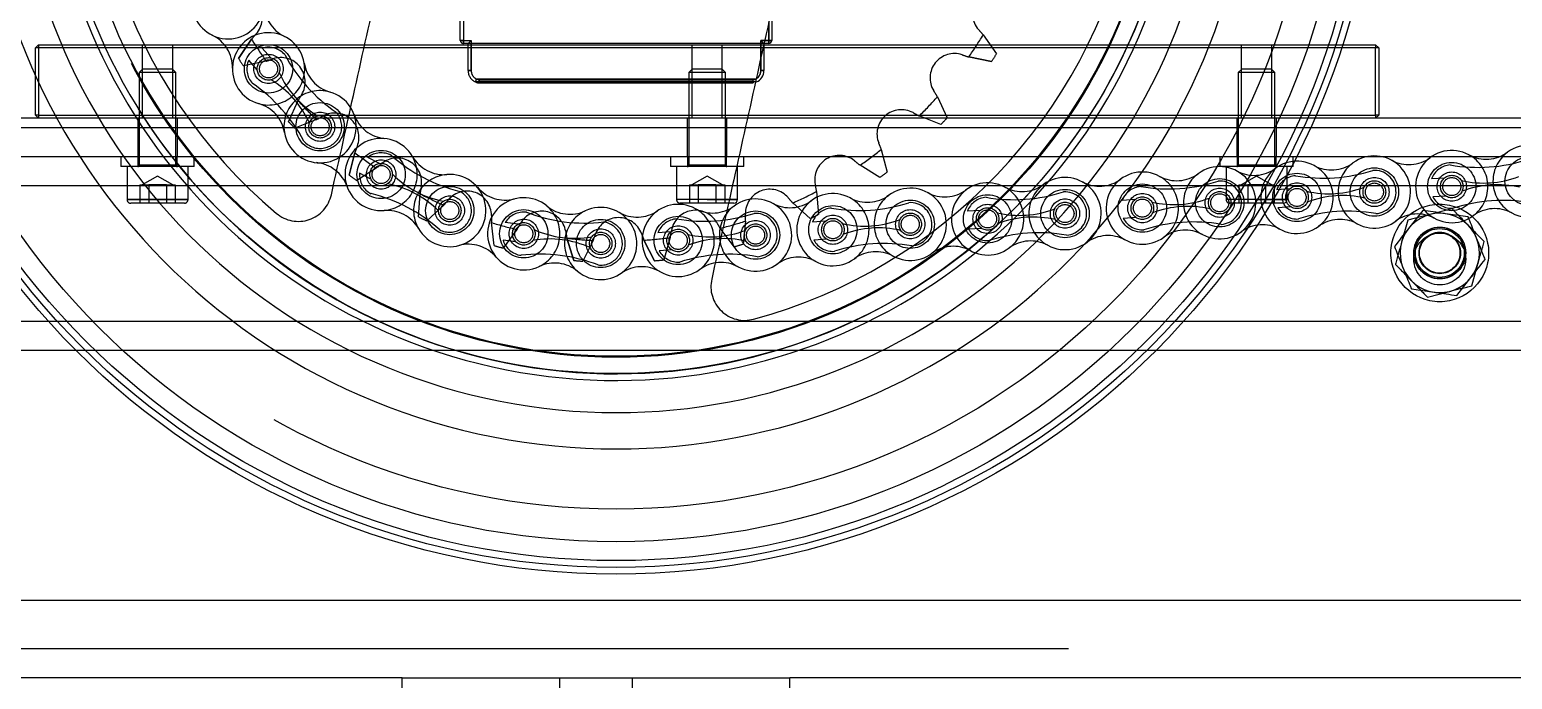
# Model space of a CAD drawing. Header units: metres. Extents: x 0 to 63075, y 0 to 44550.
# Drawn here: x 36282.5 to 36525.3, y 35022 to 35128.5 of the extents above; entities that cross this region are included whole.
import ezdxf

# ---------------------------------------------------------------- set-up
doc = ezdxf.new("R2010")
doc.units = ezdxf.units.M
doc.header["$LTSCALE"] = 75
doc.linetypes.add('HIDDEN2', pattern=[4.7625, 3.175, -1.5875])
for name, color, linetype in [('SDM', 7, 'Continuous'), ('SL4', 4, 'Continuous'), ('ST1', 7, 'HIDDEN2')]:
    doc.layers.add(name, color=color, linetype=linetype)

# ---------------------------------------------------------------- blocks, each defined once
blk = doc.blocks.new('A$Cf5e9a517')
at = {"layer": 'SL4'}
for p, q in [((241.78, 1566.02), (241.78, 1560.85)), ((241.28, 1560.85), (241.28, 1563.77)), ((139.03, 1560.1), (175.12, 1560.1)), ((175, 1559.6), (139.28, 1559.6)), ((241.28, 1560.35), (240.51, 1560.35)), ((240.51, 1560.35), (240.51, 1555.89)), ((240.51, 1560.1), (293.54, 1560.1)), ((293.29, 1559.6), (240.51, 1559.6)), ((240.64, 1560.85), (241.28, 1560.85)), ((241.28, 1560.85), (241.28, 1560.35)), ((241.28, 1560.85), (241.78, 1560.85)), ((340.69, 1559.6), (335.12, 1559.6)), ((335.29, 1560.1), (340.69, 1560.1)), ((340.69, 1560.1), (340.69, 1559.6)), ((341.19, 1559.6), (340.69, 1560.1)), ((341.19, 1559.6), (340.69, 1559.6)), ((340.69, 1548.6), (340.69, 1559.6)), ((341.19, 1559.6), (341.19, 1548.6)), ((240.01, 1555.89), (240.01, 1558.02)), ((240.01, 1555.89), (240.51, 1555.89)), ((239.3, 1554.03), (239.31, 1554.03)), ((145.88, 1548.6), (172.56, 1548.6)), ((172.45, 1548.1), (146.24, 1548.1)), ((286.33, 1548.1), (237.81, 1548.1)), ((237.92, 1548.6), (286.69, 1548.6)), ((381.19, 1548.1), (330.74, 1548.1)), ((330.96, 1548.6), (340.69, 1548.6)), ((341.19, 1548.6), (340.69, 1548.1)), ((340.69, 1548.6), (340.69, 1548.1)), ((341.19, 1548.6), (340.69, 1548.6)), ((172.1, 1546.51), (147.41, 1546.51)), ((285.16, 1546.51), (237.45, 1546.51)), ((381.19, 1546.51), (330.02, 1546.51)), ((171.04, 1541.75), (151.26, 1541.75)), ((237.19, 1540.15), (236.12, 1540.15)), ((236.19, 1534.75), (236.19, 1540.15)), ((281.31, 1541.75), (236.4, 1541.75)), ((237.19, 1540.15), (237.19, 1541.75)), ((327.19, 1540.15), (326.91, 1540.15)), ((327.19, 1540.15), (327.19, 1540.7)), ((378.19, 1541.75), (327.73, 1541.75)), ((326.19, 1534.75), (326.19, 1538.81)), ((169.99, 1536.99), (155.73, 1536.99)), ((234.86, 1534.75), (236.19, 1534.75)), ((276.83, 1536.99), (236.19, 1536.99)), ((323.89, 1534.75), (326.19, 1534.75)), ((378.19, 1536.99), (326.19, 1536.99)), ((235.59, 1534.15), (234.77, 1534.15)), ((325.59, 1534.15), (323.54, 1534.15)), ((348.41, 1532.97), (346.09, 1530.02)), ((355.84, 1531.9), (352.12, 1532.43)), ((353.98, 1519.03), (356.3, 1521.98)), ((346.55, 1520.1), (350.27, 1519.57)), ((123.35, 1514.76), (86.44, 1514.76)), ((378.19, 1514.76), (309.22, 1514.76)), ((127.86, 1510), (91.19, 1510)), ((378.19, 1510), (304.71, 1510)), ((54.76, 1469.11), (957.26, 1469.11)), ((181.25, 1456.35), (54.76, 1456.35)), ((181.25, 120.65), (181.25, 1456.35)), ((181.25, 1456.35), (244.75, 1456.35)), ((244.75, 120.65), (244.75, 1456.35)), ((957.26, 1456.35), (244.75, 1456.35))]:
    blk.add_line(p, q, dxfattribs=at)
for radius in [125, 123.91, 122.78, 119.69, 89.29]:
    blk.add_circle((216.28, 1598.35), radius, dxfattribs=at)
for centre, radius, start, end in [((216.28, 1598.35), 104.46, 84.3462, 70.6241), ((216.28, 1598.35), 98.5, 84.1226, 70.8477), ((216.28, 1598.35), 93.24, 82.0495, 72.9208), ((216.28, 1598.35), 92.15, 81.133, 347.4851), ((216.28, 1598.35), 86.21, 105.1574, 229.8129), ((216.28, 1598.35), 86.21, 285.1574, 49.8129), ((241.28, 1560.85), 0.5, 270, 0), ((238.47, 1555.89), 1.54, 297.9755, 0), ((238.47, 1555.89), 2.04, 294.2281, 0), ((235.59, 1534.75), 0.6, 270, 0), ((325.59, 1534.75), 0.6, 270, 0), ((351.19, 1526), 6.5, 81.7868, 141.7868), ((351.19, 1526), 6.5, 21.7868, 81.7868), ((351.19, 1526), 6.5, 141.7868, 201.7868), ((351.19, 1526), 6.5, 321.7868, 21.7868), ((351.19, 1526), 6.5, 201.7868, 261.7868), ((351.19, 1526), 6.5, 261.7868, 321.7868)]:
    blk.add_arc(centre, radius, start, end, dxfattribs=at)
for points, knots in [([(169.66, 1535.53), (170.95, 1541.33), (173.52, 1552.92), (177.38, 1570.32), (181.26, 1587.76), (185.14, 1605.26), (189.02, 1622.76), (192.9, 1640.2), (196.76, 1657.6), (199.33, 1669.2), (200.62, 1674.99)], [0, 0, 0, 0, 0.124879, 0.249755, 0.374717, 0.499956, 0.625212, 0.750198, 0.875098, 1, 1, 1, 1]), ([(262.9, 1661.17), (261.62, 1655.37), (259.04, 1643.78), (255.18, 1626.38), (251.31, 1608.94), (247.43, 1591.44), (243.54, 1573.94), (239.67, 1556.5), (235.81, 1539.1), (233.23, 1527.5), (231.95, 1521.71)], [0, 0, 0, 0, 0.124879, 0.249755, 0.374717, 0.499956, 0.625212, 0.750198, 0.875098, 1, 1, 1, 1]), ([(160.65, 1532.49), (161.04, 1532.21), (161.82, 1531.65), (163.2, 1531.22), (164.64, 1531.13), (166.05, 1531.42), (167.34, 1532.05), (168.42, 1532.99), (169.25, 1534.17), (169.53, 1535.08), (169.66, 1535.53)], [0, 0, 0, 0, 0.125039, 0.250083, 0.37513, 0.500179, 0.625205, 0.750209, 0.875377, 1, 1, 1, 1]), ([(352.12, 1532.43), (352.03, 1532.45), (350.78, 1532.63), (349.55, 1532.8), (348.41, 1532.97)], [0, 0, 0, 0, 0.070215, 1, 1, 1, 1]), ([(346.09, 1530.02), (346.03, 1529.95), (345.25, 1528.96), (344.48, 1527.98), (343.77, 1527.07)], [0, 0, 0, 0, 0.070215, 1, 1, 1, 1]), ([(357.23, 1528.41), (357.12, 1528.7), (356.64, 1529.88), (356.19, 1531.03), (355.84, 1531.9)], [0, 0, 0, 0, 0.241851, 1, 1, 1, 1]), ([(358.62, 1524.93), (358.52, 1525.18), (358.07, 1526.32), (357.6, 1527.5), (357.23, 1528.41)], [0, 0, 0, 0, 0.223713, 1, 1, 1, 1]), ([(343.77, 1527.07), (344.11, 1526.2), (344.57, 1525.05), (345.04, 1523.87), (345.16, 1523.59)], [0, 0, 0, 0, 0.7581486, 1, 1, 1, 1]), ([(345.16, 1523.59), (345.52, 1522.67), (346, 1521.49), (346.45, 1520.36), (346.55, 1520.1)], [0, 0, 0, 0, 0.776287, 1, 1, 1, 1]), ([(356.3, 1521.98), (356.36, 1522.05), (357.14, 1523.04), (357.91, 1524.02), (358.62, 1524.93)], [0, 0, 0, 0, 0.070215, 1, 1, 1, 1]), ([(231.95, 1521.71), (231.88, 1521.24), (231.74, 1520.3), (232, 1518.88), (232.58, 1517.57), (233.49, 1516.45), (234.64, 1515.59), (235.98, 1515.07), (237.42, 1514.87), (238.35, 1515.05), (238.82, 1515.14)], [0, 0, 0, 0, 0.124882, 0.250059, 0.375242, 0.500121, 0.625145, 0.750171, 0.87515, 1, 1, 1, 1]), ([(350.27, 1519.57), (350.35, 1519.55), (351.61, 1519.37), (352.84, 1519.2), (353.98, 1519.03)], [0, 0, 0, 0, 0.0702148, 1, 1, 1, 1])]:
    blk.add_open_spline(points, degree=3, knots=knots, dxfattribs=at)
at = {"layer": 'ST1'}
for p, q in [((190.78, 1560.85), (190.78, 1571.64)), ((191.28, 1571.64), (191.28, 1560.85)), ((241.28, 1569.2), (241.28, 1560.85)), ((276.42, 1561.75), (278.61, 1558.64)), ((121.69, 1560.1), (121.19, 1559.6)), ((121.19, 1548.6), (121.19, 1559.6)), ((121.69, 1559.6), (121.19, 1559.6)), ((121.69, 1560.1), (139.03, 1560.1)), ((121.69, 1560.1), (121.69, 1559.6)), ((139.28, 1559.6), (121.69, 1559.6)), ((121.69, 1559.6), (121.69, 1548.6)), ((138.69, 1560.1), (138.69, 1548.1)), ((143.69, 1548.1), (143.69, 1560.1)), ((154.44, 1557.9), (156.59, 1561.03)), ((156.59, 1561.03), (154.44, 1557.9)), ((159.73, 1557.98), (158.32, 1559.57)), ((240.51, 1559.6), (175, 1559.6)), ((175.12, 1560.1), (240.51, 1560.1)), ((191.28, 1560.85), (190.78, 1560.85)), ((190.78, 1560.85), (191.28, 1560.85)), ((191.28, 1560.85), (190.78, 1560.85)), ((190.78, 1560.85), (191.28, 1560.85)), ((191.28, 1560.85), (192.56, 1560.85)), ((191.28, 1560.85), (191.28, 1560.35)), ((191.28, 1560.35), (191.28, 1560.85)), ((191.28, 1560.85), (191.28, 1560.35)), ((191.28, 1560.35), (191.28, 1560.85)), ((192.06, 1560.35), (191.28, 1560.35)), ((192.56, 1560.85), (192.06, 1560.35)), ((192.06, 1555.89), (192.06, 1560.35)), ((192.56, 1560.35), (192.06, 1560.35)), ((192.56, 1560.85), (192.56, 1555.89)), ((192.56, 1555.89), (192.56, 1560.35)), ((240.01, 1560.35), (192.56, 1560.35)), ((228.69, 1560.1), (228.69, 1548.1)), ((233.69, 1548.1), (233.69, 1560.1)), ((240.01, 1560.85), (240.51, 1560.35)), ((240.01, 1560.85), (240.01, 1555.89)), ((241.28, 1560.85), (240.01, 1560.85)), ((240.01, 1560.85), (240.64, 1560.85)), ((240.01, 1558.02), (240.01, 1560.85)), ((240.01, 1560.35), (240.01, 1555.89)), ((240.51, 1560.35), (240.01, 1560.35)), ((241.78, 1560.85), (241.28, 1560.85)), ((241.28, 1560.35), (241.28, 1560.85)), ((241.28, 1560.85), (241.78, 1560.85)), ((241.28, 1560.85), (241.28, 1560.35)), ((241.78, 1560.85), (241.28, 1560.85)), ((241.28, 1560.35), (241.28, 1560.85)), ((335.12, 1559.6), (293.29, 1559.6)), ((293.54, 1560.1), (335.29, 1560.1)), ((318.69, 1560.1), (318.69, 1548.1)), ((323.69, 1548.1), (323.69, 1560.1)), ((158.99, 1557.44), (155.27, 1556.65)), ((157.53, 1556.02), (156.12, 1557.61)), ((277.79, 1557.38), (274.06, 1558.13)), ((274.06, 1558.13), (277.79, 1557.38)), ((138.75, 1556.15), (138.19, 1555.6)), ((141.19, 1555.6), (138.19, 1555.6)), ((138.19, 1555.6), (138.19, 1540.4)), ((141.19, 1556.15), (138.75, 1556.15)), ((143.64, 1556.15), (141.19, 1556.15)), ((144.19, 1555.6), (141.19, 1555.6)), ((144.19, 1555.6), (143.64, 1556.15)), ((144.19, 1540.4), (144.19, 1555.6)), ((192.56, 1555.89), (192.06, 1555.89)), ((192.56, 1555.89), (192.06, 1555.89)), ((192.06, 1555.89), (192.56, 1555.89)), ((192.06, 1555.89), (192.56, 1555.89)), ((192.56, 1555.89), (192.06, 1555.89)), ((192.56, 1555.89), (192.06, 1555.89)), ((192.06, 1555.89), (192.56, 1555.89)), ((192.06, 1555.89), (192.56, 1555.89)), ((193.38, 1554.53), (239.19, 1554.53)), ((238.66, 1554.37), (193.9, 1554.37)), ((193.9, 1554.37), (238.66, 1554.37)), ((193.9, 1554.37), (238.66, 1554.37)), ((228.75, 1556.15), (228.19, 1555.6)), ((231.19, 1555.6), (228.19, 1555.6)), ((228.19, 1555.6), (228.19, 1540.4)), ((231.19, 1556.15), (228.75, 1556.15)), ((233.64, 1556.15), (231.19, 1556.15)), ((234.19, 1555.6), (231.19, 1555.6)), ((234.19, 1555.6), (233.64, 1556.15)), ((234.19, 1540.4), (234.19, 1555.6)), ((240.01, 1555.89), (240.51, 1555.89)), ((240.51, 1555.89), (240.01, 1555.89)), ((240.51, 1555.89), (240.01, 1555.89)), ((240.01, 1555.89), (240.51, 1555.89)), ((240.01, 1555.89), (240.51, 1555.89)), ((240.51, 1555.89), (240.01, 1555.89)), ((240.51, 1555.89), (240.01, 1555.89)), ((318.75, 1556.15), (318.19, 1555.6)), ((321.19, 1555.6), (318.19, 1555.6)), ((318.19, 1555.6), (318.19, 1540.4)), ((321.19, 1556.15), (318.75, 1556.15)), ((323.64, 1556.15), (321.19, 1556.15)), ((324.19, 1555.6), (321.19, 1555.6)), ((324.19, 1555.6), (323.64, 1556.15)), ((324.19, 1540.4), (324.19, 1555.6)), ((239.31, 1554.03), (193.26, 1554.03)), ((193.26, 1554.03), (193.26, 1554.03)), ((193.84, 1553.87), (238.73, 1553.87)), ((193.84, 1553.87), (193.84, 1553.87)), ((193.84, 1553.87), (238.75, 1553.87)), ((238.73, 1553.87), (238.73, 1553.87)), ((162.66, 1547.5), (164.21, 1550.97)), ((268.92, 1551.6), (270.51, 1548.15)), ((146.24, 1548.1), (101.83, 1548.1)), ((121.69, 1548.6), (121.19, 1548.6)), ((121.19, 1548.6), (121.69, 1548.1)), ((121.69, 1548.6), (121.69, 1548.1)), ((121.69, 1548.6), (145.88, 1548.6)), ((137.94, 1548.1), (137.94, 1541.75)), ((144.44, 1541.75), (144.44, 1548.1)), ((167.22, 1547.87), (163.7, 1546.43)), ((237.81, 1548.1), (172.45, 1548.1)), ((172.56, 1548.6), (237.92, 1548.6)), ((227.94, 1548.1), (227.94, 1541.75)), ((234.44, 1541.75), (234.44, 1548.1)), ((269.48, 1547.06), (265.95, 1548.46)), ((330.74, 1548.1), (286.33, 1548.1)), ((286.69, 1548.6), (330.96, 1548.6)), ((317.94, 1548.1), (317.94, 1541.75)), ((324.44, 1541.75), (324.44, 1548.1)), ((378.19, 1546.51), (91.19, 1546.51)), ((147.41, 1546.51), (102.54, 1546.51)), ((237.45, 1546.51), (172.1, 1546.51)), ((330.02, 1546.51), (285.16, 1546.51)), ((172.6, 1538.75), (173.51, 1542.44)), ((173.51, 1542.44), (172.6, 1538.75)), ((259.72, 1542.95), (260.68, 1539.27)), ((151.26, 1541.75), (104.83, 1541.75)), ((135.19, 1541.75), (135.19, 1540.15)), ((141.19, 1540.15), (135.19, 1540.15)), ((136.19, 1540.15), (136.19, 1534.75)), ((137.99, 1541.75), (137.99, 1540.15)), ((138.24, 1540.4), (144.15, 1540.4)), ((144.15, 1540.4), (138.24, 1540.4)), ((147.19, 1540.15), (141.19, 1540.15)), ((144.39, 1540.15), (144.39, 1541.75)), ((146.19, 1534.75), (146.19, 1540.15)), ((147.19, 1540.15), (147.19, 1541.75)), ((236.4, 1541.75), (171.04, 1541.75)), ((177.02, 1539.92), (173.81, 1537.87)), ((177.52, 1540.69), (175.64, 1541.67)), ((225.19, 1541.75), (225.19, 1540.15)), ((231.19, 1540.15), (225.19, 1540.15)), ((226.19, 1540.15), (226.19, 1534.75)), ((227.99, 1541.75), (227.99, 1540.15)), ((234.15, 1540.4), (228.24, 1540.4)), ((228.24, 1540.4), (234.15, 1540.4)), ((236.12, 1540.15), (231.19, 1540.15)), ((234.39, 1540.15), (234.39, 1541.75)), ((259.47, 1538.38), (256.24, 1540.39)), ((327.73, 1541.75), (281.31, 1541.75)), ((315.19, 1541.75), (315.19, 1540.15)), ((321.19, 1540.15), (315.19, 1540.15)), ((316.19, 1540.15), (316.19, 1534.75)), ((317.99, 1541.75), (317.99, 1540.15)), ((318.24, 1540.4), (324.15, 1540.4)), ((324.15, 1540.4), (318.24, 1540.4)), ((326.91, 1540.15), (321.19, 1540.15)), ((324.39, 1540.15), (324.39, 1541.75)), ((326.19, 1538.81), (326.19, 1540.15)), ((327.19, 1540.7), (327.19, 1541.75)), ((138.3, 1537.15), (139.02, 1537.15)), ((138.3, 1537.15), (138.3, 1534.15)), ((141.19, 1538.6), (138.68, 1537.15)), ((139.02, 1537.15), (139.74, 1537.15)), ((139.74, 1537.15), (139.74, 1534.15)), ((141.19, 1537.15), (139.74, 1537.15)), ((143.7, 1537.15), (141.19, 1538.6)), ((142.64, 1537.15), (141.19, 1537.15)), ((142.64, 1537.15), (143.37, 1537.15)), ((142.64, 1537.15), (142.64, 1534.15)), ((143.37, 1537.15), (144.09, 1537.15)), ((144.09, 1537.15), (144.09, 1534.15)), ((176.15, 1538.07), (174.27, 1539.06)), ((228.3, 1537.15), (229.02, 1537.15)), ((228.3, 1537.15), (228.3, 1534.15)), ((231.19, 1538.6), (228.68, 1537.15)), ((229.02, 1537.15), (229.74, 1537.15)), ((231.19, 1537.15), (229.74, 1537.15)), ((229.74, 1537.15), (229.74, 1534.15)), ((233.7, 1537.15), (231.19, 1538.6)), ((232.64, 1537.15), (231.19, 1537.15)), ((232.64, 1537.15), (233.37, 1537.15)), ((232.64, 1537.15), (232.64, 1534.15)), ((233.37, 1537.15), (234.09, 1537.15)), ((234.09, 1537.15), (234.09, 1534.15)), ((318.3, 1537.15), (319.02, 1537.15)), ((318.3, 1537.15), (318.3, 1534.15)), ((321.19, 1538.6), (318.68, 1537.15)), ((319.02, 1537.15), (319.74, 1537.15)), ((321.19, 1537.15), (319.74, 1537.15)), ((319.74, 1537.15), (319.74, 1534.15)), ((323.7, 1537.15), (321.19, 1538.6)), ((322.64, 1537.15), (321.19, 1537.15)), ((322.64, 1537.15), (322.64, 1534.15)), ((322.64, 1537.15), (323.37, 1537.15)), ((323.37, 1537.15), (324.09, 1537.15)), ((324.09, 1537.15), (324.09, 1534.15)), ((351.95, 1538.27), (349.83, 1538.13)), ((381.19, 1536.99), (81.19, 1536.99)), ((155.73, 1536.99), (107.38, 1536.99)), ((146.18, 1534.75), (136.21, 1534.75)), ((136.21, 1534.75), (146.18, 1534.75)), ((236.19, 1536.99), (169.99, 1536.99)), ((183.94, 1531.9), (184.18, 1535.7)), ((236.18, 1534.75), (226.21, 1534.75)), ((236.19, 1534.75), (226.21, 1534.75)), ((231.19, 1534.75), (234.86, 1534.75)), ((249.13, 1536.08), (249.42, 1532.29)), ((326.19, 1536.99), (276.83, 1536.99)), ((301.27, 1534.74), (299.15, 1534.59)), ((326.18, 1534.75), (316.21, 1534.75)), ((326.19, 1534.75), (316.21, 1534.75)), ((321.19, 1534.75), (323.89, 1534.75)), ((326.61, 1536.51), (324.49, 1536.36)), ((352.15, 1535.33), (350.03, 1535.18)), ((141.19, 1534.15), (136.79, 1534.15)), ((145.59, 1534.15), (141.19, 1534.15)), ((188.08, 1533.84), (185.3, 1531.26)), ((231.19, 1534.15), (226.79, 1534.15)), ((234.77, 1534.15), (231.19, 1534.15)), ((248.07, 1531.64), (245.25, 1534.19)), ((245.25, 1534.19), (248.07, 1531.64)), ((275.93, 1532.97), (273.81, 1532.83)), ((321.19, 1534.15), (316.79, 1534.15)), ((323.54, 1534.15), (321.19, 1534.15)), ((326.81, 1533.56), (324.69, 1533.41)), ((353.22, 1533.23), (349.59, 1532.3)), ((196.33, 1527.2), (195.88, 1530.97)), ((200.05, 1529.85), (197.77, 1526.81)), ((200.26, 1530.74), (198.15, 1531.01)), ((235.65, 1527.03), (233.33, 1530.04)), ((237.49, 1531.22), (237.09, 1527.44)), ((250.59, 1531.21), (248.47, 1531.06)), ((276.14, 1530.03), (274.02, 1529.88)), ((301.47, 1531.8), (299.36, 1531.65)), ((345.95, 1531.37), (344.94, 1527.76)), ((199.89, 1527.81), (197.78, 1528.08)), ((209.35, 1524.78), (208.24, 1528.41)), ((208.24, 1528.41), (209.35, 1524.78)), ((212.55, 1528.05), (210.85, 1524.65)), ((222.6, 1524.72), (220.86, 1528.1)), ((220.86, 1528.1), (222.6, 1524.72)), ((225.25, 1529.44), (223.13, 1529.3)), ((225.16, 1528.51), (224.09, 1524.86)), ((250.8, 1528.26), (248.68, 1528.12)), ((225.46, 1526.5), (223.34, 1526.35)), ((356.44, 1520.63), (357.45, 1524.24)), ((349.16, 1518.77), (352.8, 1519.7)), ((381.19, 1514.76), (86.44, 1514.76)), ((309.22, 1514.76), (123.35, 1514.76)), ((304.71, 1510), (127.86, 1510)), ((4.76, 1469.11), (1004.76, 1469.11)), ((1004.76, 1461.11), (4.76, 1461.11)), ((207, 1456.35), (207, 1450)), ((219, 1450), (219, 1456.35))]:
    blk.add_line(p, q, dxfattribs=at)
for centre, radius in [((216.28, 1598.35), 114.33), ((216.28, 1598.35), 92.13), ((216.28, 1598.35), 89.45), ((159.37, 1556.17), 3.96), ((159.37, 1556.17), 2.4), ((159.37, 1556.17), 1.85), ((159.37, 1556.17), 1.48), ((167.81, 1546.69), 3.96), ((167.81, 1546.69), 2.4), ((167.81, 1546.69), 1.85), ((167.81, 1546.69), 1.48), ((177.81, 1538.86), 3.96), ((177.81, 1538.86), 2.4), ((177.81, 1538.86), 1.84), ((177.81, 1538.86), 1.48), ((340.48, 1535.99), 3.96), ((353.15, 1536.88), 3.96), ((365.82, 1537.76), 3.96), ((302.48, 1533.35), 3.96), ((315.15, 1534.23), 3.96), ((327.81, 1535.11), 3.96), ((327.81, 1535.11), 2.4), ((340.48, 1535.99), 2.4), ((340.48, 1535.99), 1.85), ((340.48, 1535.99), 1.48), ((353.15, 1536.88), 2.4), ((353.15, 1536.88), 1.85), ((353.15, 1536.88), 1.48), ((189.05, 1532.95), 3.96), ((189.05, 1532.95), 2.4), ((189.05, 1532.95), 1.85), ((277.14, 1531.58), 3.96), ((289.81, 1532.46), 3.96), ((289.81, 1532.46), 2.4), ((302.48, 1533.35), 2.4), ((302.48, 1533.35), 1.85), ((302.48, 1533.35), 1.48), ((315.15, 1534.23), 2.4), ((315.15, 1534.23), 1.84), ((315.15, 1534.23), 1.48), ((327.81, 1535.11), 1.85), ((327.81, 1535.11), 1.48), ((189.05, 1532.95), 1.48), ((201.17, 1529.14), 3.96), ((239.13, 1528.93), 3.96), ((251.8, 1529.81), 3.96), ((264.47, 1530.7), 3.96), ((264.47, 1530.7), 2.4), ((264.47, 1530.7), 1.84), ((277.14, 1531.58), 2.4), ((277.14, 1531.58), 1.84), ((277.14, 1531.58), 1.48), ((289.81, 1532.46), 1.85), ((289.81, 1532.46), 1.48), ((351.19, 1526), 8), ((201.17, 1529.14), 2.4), ((201.17, 1529.14), 1.85), ((201.17, 1529.14), 1.48), ((213.77, 1527.55), 3.96), ((213.77, 1527.55), 2.4), ((226.46, 1528.05), 3.96), ((226.46, 1528.05), 2.4), ((226.46, 1528.05), 1.85), ((239.13, 1528.93), 2.4), ((239.13, 1528.93), 1.84), ((239.13, 1528.93), 1.48), ((251.8, 1529.81), 2.4), ((251.8, 1529.81), 1.85), ((251.8, 1529.81), 1.48), ((264.47, 1530.7), 1.48), ((351.19, 1526), 4.25), ((351.19, 1526), 4.2), ((351.19, 1526), 4), ((213.77, 1527.55), 1.84), ((213.77, 1527.55), 1.48), ((226.46, 1528.05), 1.48), ((351.19, 1525), 4.25), ((351.19, 1526), 3.4), ((351.19, 1526), 3.31)]:
    blk.add_circle(centre, radius, dxfattribs=at)
for centre, radius, start, end in [((152.75, 1567.01), 5.92, 168.6774, 53.5441), ((278.62, 1565.29), 4, 82.1266, 221.9865), ((154.35, 1564.54), 4, 318.698, 98.5579), ((164.59, 1566.8), 5.92, 178.9631, 243.8297), ((147.53, 1556.39), 5.92, 358.9631, 63.8297), ((159.37, 1556.17), 5.92, 9.2487, 254.1153), ((172.69, 1547.68), 20.92, 137.1615, 140.3388), ((216.28, 1598.35), 70.4, 325.1553, 328.6721), ((260.47, 1548.2), 20.92, 40.3458, 43.523), ((216.28, 1598.35), 70.4, 212.0125, 215.5292), ((159.37, 1556.17), 3.55, 41.682, 107.1287), ((191.28, 1560.85), 0.5, 180, 270), ((216.28, 1598.35), 73.9, 213.1893, 214.3523), ((159.37, 1556.17), 3.55, 156.2354, 221.682), ((159.37, 1556.17), 5.92, 254.1153, 9.2487), ((152.8, 1577.42), 20.92, 287.2029, 290.3802), ((161.38, 1554.03), 4, 328.9837, 108.8437), ((185.32, 1570.78), 26.32, 207.7222, 235.6419), ((171.05, 1558.08), 5.92, 189.2487, 254.1153), ((271.71, 1554.69), 4, 71.8409, 211.7008), ((280.01, 1578.18), 20.92, 250.3043, 253.4816), ((216.28, 1598.35), 73.9, 326.3322, 327.4952), ((151.38, 1540.56), 16.17, 24.675, 58.689), ((175.8, 1562.31), 16.17, 204.675, 238.689), ((194.1, 1555.89), 2.04, 180, 245.7719), ((194.1, 1555.89), 1.54, 180, 242.0245), ((194.1, 1555.89), 1.54, 180, 262.7243), ((194.1, 1555.89), 1.54, 180, 262.7243), ((194.1, 1555.89), 1.54, 180, 242.0245), ((194.1, 1555.89), 1.54, 180, 242.0245), ((194.1, 1555.89), 1.54, 180, 262.7243), ((194.1, 1555.89), 1.54, 180, 262.7144), ((194.1, 1555.89), 1.54, 180, 242.0245), ((238.47, 1555.89), 1.54, 277.2757, 0), ((238.47, 1555.89), 1.54, 277.2757, 0), ((238.47, 1555.89), 1.54, 277.2757, 0), ((238.47, 1555.89), 1.54, 277.2856, 0), ((238.47, 1555.89), 1.54, 297.9755, 0), ((238.47, 1555.89), 1.54, 297.9755, 0), ((238.47, 1555.89), 1.54, 297.9755, 0), ((141.86, 1532.08), 26.32, 27.7222, 55.6419), ((167.81, 1546.69), 5.92, 74.1153, 189.2487), ((167.81, 1546.69), 5.92, 189.2487, 74.1153), ((182.44, 1540.71), 20.92, 147.4472, 150.6245), ((194.1, 1555.89), 2.04, 245.7719, 262.6267), ((250.81, 1541.12), 20.92, 30.0601, 33.2373), ((156.13, 1544.79), 5.92, 9.2487, 74.1153), ((216.28, 1598.35), 70.4, 222.2982, 225.8149), ((263.02, 1545.49), 4, 61.5552, 201.4151), ((216.28, 1598.35), 70.4, 314.8696, 318.3863), ((216.28, 1598.35), 73.9, 223.4751, 224.638), ((167.81, 1546.69), 3.55, 221.682, 41.682), ((157.56, 1566.42), 20.92, 297.4886, 300.6659), ((170.18, 1544.94), 4, 339.2694, 119.1294), ((178.97, 1550.65), 5.92, 199.5344, 264.401), ((275.38, 1567.13), 20.92, 240.0186, 243.1959), ((216.28, 1598.35), 73.9, 316.0465, 317.2095), ((177.81, 1538.86), 5.92, 29.82, 274.6866), ((193.28, 1535.59), 20.92, 157.7329, 160.9102), ((216.28, 1598.35), 70.4, 232.5839, 236.1006), ((177.81, 1538.86), 3.55, 62.2533, 127.6999), ((196.98, 1561.66), 26.32, 228.2935, 256.2132), ((252.83, 1537.99), 4, 51.2694, 191.1294), ((216.28, 1598.35), 70.4, 304.5839, 308.1006), ((240.04, 1535.87), 20.92, 19.7743, 22.9516), ((353.15, 1536.88), 5.92, 61.5535, 306.4201), ((358.79, 1547.29), 5.92, 241.5535, 306.4201), ((353.15, 1536.88), 5.92, 306.42, 61.5535), ((365.82, 1537.76), 5.92, 126.42, 241.5535), ((365.82, 1537.76), 5.92, 241.5535, 126.4201), ((137.94, 1540.4), 0.25, 270, 0), ((144.44, 1540.4), 0.25, 180, 270), ((166.66, 1534.91), 5.92, 19.5344, 84.401), ((164.2, 1556.45), 20.92, 307.7743, 310.9516), ((180.45, 1537.56), 4, 349.5552, 129.4151), ((177.81, 1538.86), 5.92, 274.6866, 29.82), ((188.09, 1544.75), 5.92, 209.82, 274.6866), ((227.94, 1540.4), 0.25, 270, 0), ((234.44, 1540.4), 0.25, 180, 270), ((268.86, 1557.08), 20.92, 229.7329, 232.9102), ((315.15, 1534.23), 5.92, 241.5535, 126.4201), ((317.94, 1540.4), 0.25, 270, 0), ((320.79, 1544.64), 5.92, 241.5535, 306.4201), ((327.81, 1535.11), 5.92, 61.5535, 306.4201), ((324.44, 1540.4), 0.25, 180, 270), ((333.45, 1545.52), 5.92, 241.5535, 306.4201), ((327.81, 1535.11), 5.92, 306.42, 61.5535), ((340.48, 1535.99), 5.92, 126.42, 241.5535), ((340.48, 1535.99), 5.92, 241.5535, 126.4201), ((340.48, 1535.99), 3.55, 273.9868, 93.9868), ((346.12, 1546.4), 5.92, 241.5535, 306.4201), ((353.15, 1536.88), 3.55, 93.9868, 159.4334), ((357.46, 1566.35), 26.32, 260.0269, 287.9466), ((216.28, 1598.35), 73.9, 233.7608, 234.9238), ((177.81, 1538.86), 3.55, 176.8067, 242.2533), ((175.82, 1521.44), 16.17, 45.2463, 79.2603), ((191.05, 1550.38), 16.17, 225.2463, 259.2603), ((189.05, 1532.95), 5.92, 94.6865, 209.82), ((189.05, 1532.95), 5.92, 209.82, 94.6866), ((228.5, 1532.64), 20.92, 9.4886, 12.6659), ((216.28, 1598.35), 73.9, 305.7608, 306.9238), ((277.14, 1531.58), 5.92, 61.5535, 306.4201), ((282.78, 1541.99), 5.92, 241.5535, 306.4201), ((289.81, 1532.46), 5.92, 126.42, 241.5535), ((289.81, 1532.46), 5.92, 241.5535, 126.4201), ((295.45, 1542.87), 5.92, 241.5535, 306.4201), ((302.48, 1533.35), 5.92, 61.5535, 306.4201), ((306.79, 1562.81), 26.32, 260.0269, 287.9466), ((308.12, 1543.76), 5.92, 241.5535, 306.4201), ((302.48, 1533.35), 5.92, 306.42, 61.5535), ((315.15, 1534.23), 5.92, 126.42, 241.5535), ((315.15, 1534.23), 3.55, 273.9868, 93.9868), ((327.81, 1535.11), 3.55, 93.9868, 159.4334), ((332.13, 1564.58), 26.32, 260.0269, 287.9466), ((358.35, 1553.63), 16.17, 256.9798, 290.9938), ((360.62, 1521.01), 16.17, 76.9798, 110.9938), ((136.79, 1534.75), 0.6, 180, 270), ((145.59, 1534.75), 0.6, 270, 0), ((169.89, 1510.16), 26.32, 48.2935, 76.2132), ((204.85, 1532.49), 20.92, 168.0186, 171.1959), ((216.28, 1598.35), 70.4, 242.8696, 246.3863), ((189.05, 1532.95), 3.55, 242.2533, 62.2533), ((172.52, 1547.83), 20.92, 318.0601, 321.2373), ((191.88, 1532.14), 4, 359.8409, 139.7008), ((198.11, 1540.58), 5.92, 220.1056, 284.9722), ((201.17, 1529.14), 5.92, 50.3913, 295.2579), ((226.79, 1534.75), 0.6, 180, 270), ((239.13, 1528.93), 5.92, 241.5535, 126.4201), ((241.47, 1532.44), 4, 40.9837, 180.8437), ((260.64, 1548.35), 20.92, 219.4472, 222.6245), ((216.28, 1598.35), 70.4, 294.2982, 297.8149), ((251.8, 1529.81), 5.92, 61.5535, 306.4201), ((257.44, 1540.22), 5.92, 241.5535, 306.4201), ((251.8, 1529.81), 5.92, 306.42, 61.5535), ((264.47, 1530.7), 5.92, 126.42, 241.5535), ((264.47, 1530.7), 5.92, 241.5535, 126.4201), ((270.11, 1541.11), 5.92, 241.5535, 306.4201), ((277.14, 1531.58), 3.55, 93.9868, 159.4334), ((281.45, 1561.05), 26.32, 260.0269, 287.9466), ((277.14, 1531.58), 5.92, 306.42, 61.5535), ((289.81, 1532.46), 3.55, 273.9868, 93.9868), ((302.48, 1533.35), 3.55, 93.9868, 159.4334), ((307.67, 1550.1), 16.17, 256.9798, 290.9938), ((316.79, 1534.75), 0.6, 180, 270), ((333.01, 1551.87), 16.17, 256.9798, 290.9938), ((335.29, 1519.24), 16.17, 76.9798, 110.9938), ((353.15, 1536.88), 3.55, 208.5401, 273.9868), ((178.78, 1527.06), 5.92, 29.82, 94.6866), ((201.17, 1529.14), 3.55, 82.8246, 148.2712), ((204.1, 1528.85), 4, 10.1266, 149.9865), ((211.1, 1557.22), 26.32, 248.8647, 276.7844), ((201.17, 1529.14), 5.92, 295.2578, 50.3913), ((208.72, 1538.26), 5.92, 230.3913, 295.2579), ((213.77, 1527.55), 5.92, 115.2579, 230.3912), ((213.77, 1527.55), 5.92, 230.3913, 115.2579), ((219.73, 1537.79), 5.92, 239.7911, 304.6577), ((226.46, 1528.05), 5.92, 61.5535, 306.4201), ((229.3, 1529), 4, 30.698, 170.5579), ((230.77, 1557.52), 26.32, 260.0269, 287.9466), ((232.1, 1538.46), 5.92, 241.5535, 306.4201), ((226.46, 1528.05), 5.92, 306.42, 61.5535), ((239.13, 1528.93), 5.92, 126.42, 241.5535), ((216.57, 1531.51), 20.92, 359.2029, 2.3802), ((239.13, 1528.93), 3.55, 273.9868, 93.9868), ((244.77, 1539.34), 5.92, 241.5535, 306.4201), ((216.28, 1598.35), 73.9, 295.4751, 296.638), ((251.8, 1529.81), 3.55, 93.9868, 159.4334), ((256.11, 1559.28), 26.32, 260.0269, 287.9466), ((264.47, 1530.7), 3.55, 273.9868, 93.9868), ((282.34, 1548.33), 16.17, 256.9798, 290.9938), ((309.95, 1517.47), 16.17, 76.9798, 110.9938), ((327.81, 1535.11), 3.55, 208.5401, 273.9868), ((336.17, 1506.53), 26.32, 80.0269, 107.9466), ((347.51, 1526.47), 5.92, 61.5535, 126.4201), ((361.51, 1508.29), 26.32, 80.0269, 107.9466), ((360.18, 1527.35), 5.92, 61.5535, 126.4201), ((216.28, 1598.35), 73.9, 244.0465, 245.2095), ((216.8, 1531.51), 20.92, 178.3043, 181.4816), ((216.28, 1598.35), 70.4, 253.1553, 256.6721), ((182.25, 1540.82), 20.92, 328.3458, 331.523), ((216.7, 1527.79), 4, 20.4123, 160.2722), ((213.77, 1527.55), 3.55, 262.8246, 82.8246), ((226.46, 1528.05), 3.55, 93.9868, 159.4334), ((251, 1541.24), 20.92, 209.1615, 212.3388), ((216.28, 1598.35), 70.4, 284.0125, 287.5292), ((257, 1546.57), 16.17, 256.9798, 290.9938), ((259.27, 1513.94), 16.17, 76.9798, 110.9938), ((277.14, 1531.58), 3.55, 208.5401, 273.9868), ((284.61, 1515.71), 16.17, 76.9798, 110.9938), ((302.48, 1533.35), 3.55, 208.5401, 273.9868), ((310.83, 1504.76), 26.32, 80.0269, 107.9466), ((322.17, 1524.7), 5.92, 61.5535, 126.4201), ((334.84, 1525.58), 5.92, 61.5535, 126.4201), ((192.11, 1521.51), 5.92, 40.1056, 104.9722), ((201.17, 1529.14), 3.55, 197.3779, 262.8246), ((205.43, 1512.12), 16.17, 65.8176, 99.8316), ((209.51, 1544.57), 16.17, 245.8176, 279.8316), ((228.72, 1532.68), 20.92, 188.5901, 191.7673), ((216.28, 1598.35), 70.4, 263.441, 266.9578), ((193.06, 1535.67), 20.92, 338.6315, 341.8088), ((240.25, 1535.95), 20.92, 198.8758, 202.0531), ((216.28, 1598.35), 70.4, 273.7268, 277.2435), ((204.63, 1532.53), 20.92, 348.9172, 352.0945), ((231.66, 1544.8), 16.17, 256.9798, 290.9938), ((233.93, 1512.18), 16.17, 76.9798, 110.9938), ((216.28, 1598.35), 73.9, 285.1893, 286.3523), ((251.8, 1529.81), 3.55, 208.5401, 273.9868), ((260.16, 1501.23), 26.32, 80.0269, 107.9466), ((285.5, 1502.99), 26.32, 80.0269, 107.9466), ((284.17, 1522.05), 5.92, 61.5535, 126.4201), ((296.84, 1522.93), 5.92, 61.5535, 126.4201), ((309.51, 1523.82), 5.92, 61.5535, 126.4201), ((216.28, 1598.35), 73.9, 254.3322, 255.4952), ((203.84, 1499.48), 26.32, 68.8647, 96.7844), ((226.46, 1528.05), 3.55, 208.5401, 273.9868), ((234.82, 1499.46), 26.32, 80.0269, 107.9466), ((246.16, 1519.4), 5.92, 61.5535, 126.4201), ((258.83, 1520.29), 5.92, 61.5535, 126.4201), ((271.5, 1521.17), 5.92, 61.5535, 126.4201), ((206.22, 1518.43), 5.92, 50.3913, 115.2579), ((216.28, 1598.35), 73.9, 264.6179, 265.7809), ((220.5, 1517.82), 5.92, 59.7911, 124.6577), ((216.28, 1598.35), 73.9, 274.9036, 276.0666), ((233.49, 1518.52), 5.92, 61.5535, 126.4201)]:
    blk.add_arc(centre, radius, start, end, dxfattribs=at)
for points, knots in [([(193.38, 1554.53), (193.37, 1554.53), (193.37, 1554.49), (193.34, 1554.4), (193.31, 1554.27), (193.28, 1554.14), (193.26, 1554.05), (193.26, 1554.04), (193.26, 1554.03)], [0, 0, 0, 0, 0.00841, 0.140315, 0.359805, 0.574575, 0.787251, 1, 1, 1, 1]), ([(193.9, 1554.37), (193.89, 1554.3), (193.88, 1554.17), (193.86, 1554), (193.84, 1553.89), (193.84, 1553.87), (193.84, 1553.87)], [0, 0, 0, 0, 0.25, 0.5, 0.75, 1, 1, 1, 1]), ([(193.84, 1553.87), (193.84, 1553.87), (193.84, 1553.89), (193.86, 1554), (193.88, 1554.17), (193.89, 1554.3), (193.9, 1554.36)], [0, 0, 0, 0, 0.25, 0.5, 0.75, 1, 1, 1, 1]), ([(238.66, 1554.37), (238.67, 1554.3), (238.69, 1554.17), (238.71, 1554), (238.72, 1553.89), (238.73, 1553.87), (238.73, 1553.87)], [0, 0, 0, 0, 0.25, 0.5, 0.75, 1, 1, 1, 1]), ([(349.59, 1532.3), (349.5, 1532.28), (348.27, 1531.96), (347.07, 1531.66), (345.95, 1531.37)], [0, 0, 0, 0, 0.0702148, 1, 1, 1, 1]), ([(353.22, 1533.23), (353.44, 1533), (354.3, 1532.13), (355.19, 1531.22), (355.85, 1530.54)], [0, 0, 0, 0, 0.2575513, 1, 1, 1, 1]), ([(355.85, 1530.54), (356.08, 1530.3), (356.97, 1529.39), (357.83, 1528.5), (358.47, 1527.86)], [0, 0, 0, 0, 0.2686336, 1, 1, 1, 1]), ([(344.94, 1527.76), (344.91, 1527.67), (344.57, 1526.45), (344.23, 1525.26), (343.92, 1524.14)], [0, 0, 0, 0, 0.070215, 1, 1, 1, 1]), ([(357.45, 1524.24), (357.48, 1524.33), (357.82, 1525.55), (358.15, 1526.74), (358.47, 1527.86)], [0, 0, 0, 0, 0.070215, 1, 1, 1, 1]), ([(343.92, 1524.14), (344.14, 1523.92), (345, 1523.04), (345.88, 1522.13), (346.54, 1521.46)], [0, 0, 0, 0, 0.257551, 1, 1, 1, 1]), ([(346.54, 1521.46), (346.78, 1521.22), (347.67, 1520.31), (348.53, 1519.42), (349.16, 1518.77)], [0, 0, 0, 0, 0.2686336, 1, 1, 1, 1]), ([(352.8, 1519.7), (352.89, 1519.72), (354.11, 1520.04), (355.32, 1520.34), (356.44, 1520.63)], [0, 0, 0, 0, 0.0702148, 1, 1, 1, 1])]:
    blk.add_open_spline(points, degree=3, knots=knots, dxfattribs=at)

msp = doc.modelspace()

# ---------------------------------------------------------------- block references
at = {"layer": 'SDM'}
msp.add_blockref('A$Cf5e9a517', (36162.25, 33565.92), dxfattribs=at)

doc.saveas('drawing.dxf')
